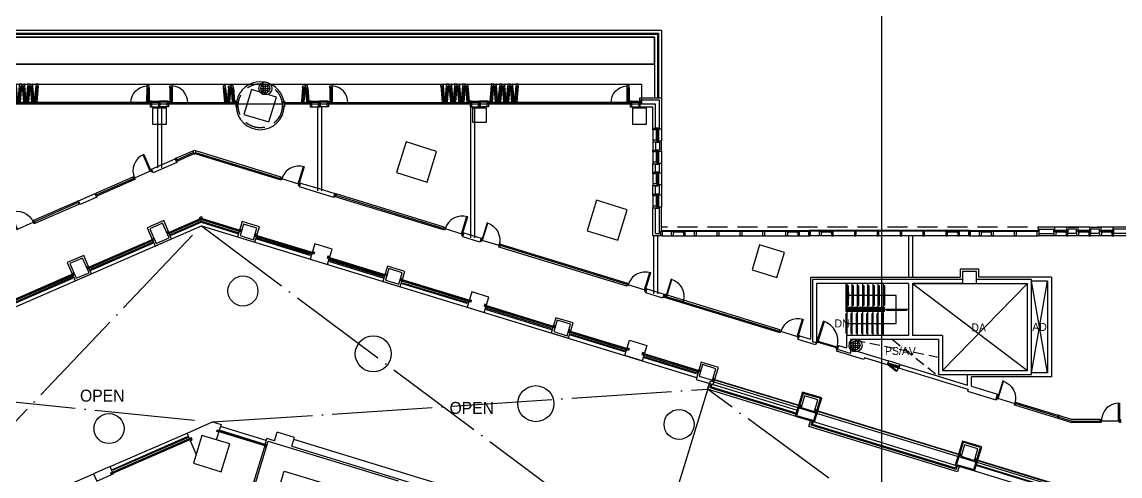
# Model space of a CAD drawing. Header units: millimetres. Extents: x -7448 to 427567, y 91657 to 341328.
# Drawn here: x 325300 to 380197, y 235021 to 257698 of the extents above; entities that cross this region are included whole.
import ezdxf
from ezdxf.enums import TextEntityAlignment as Align

# ---------------------------------------------------------------- set-up
doc = ezdxf.new("R2010")
doc.units = ezdxf.units.MM
doc.header["$LTSCALE"] = 500
doc.header["$MEASUREMENT"] = 0
for name, pattern in [('CEN-1', [24, 20, -2, 0, -2]), ('CONTINOUS', [0]), ('HIDDEN', [2, 1, -1]), ('HOON1', [3, 2, -1])]:
    doc.linetypes.add(name, pattern=pattern)
doc.layers.add('e-plan', color=9, linetype='CONTINUOUS')
doc.layers.add('e-room-box', color=7, linetype='CONTINUOUS')
doc.styles.add('돋움', font='Dotum.ttf')

# ---------------------------------------------------------------- blocks, each defined once
blk = doc.blocks.new('2F 코어')
at = {"layer": 'e-plan'}
for p, q in [((-80321, -30755), (-77500, -21527)), ((-77500, -21527), (-70997, -23515)), ((-78224, -27998), (-76703, -23025)), ((-76703, -23025), (-74217, -23785))]:
    blk.add_line(p, q, dxfattribs=at)
blk = doc.blocks.new('2F 기둥 140514')
at = {"layer": 'e-plan', "ltscale": 0.5}
for points in [[(271903, 122550), (272603, 122550), (272603, 123350), (271903, 123350)], [(287903, 122650), (288603, 122650), (288603, 123350), (287903, 123350)], [(295903, 122550), (296603, 122550), (296603, 123350), (295903, 123350)], [(272091, 116595), (272733, 116874), (272414, 117607), (271772, 117328)], [(276281, 116984), (276951, 116780), (277126, 117354), (276457, 117558)], [(283549, 114762), (284218, 114558), (284394, 115132), (283724, 115336)], [(312403, 114600), (313103, 114600), (313103, 115200), (312403, 115200)], [(291965, 112190), (292634, 111985), (292809, 112559), (292140, 112763)], [(299232, 109968), (299902, 109763), (300077, 110337), (299408, 110541)], [(312330, 105963), (313000, 105758), (313175, 106332), (312506, 106537)]]:
    blk.add_lwpolyline(points, close=True, dxfattribs=at)
blk.add_lwpolyline([(305175, 108778), (304506, 108983), (304330, 108409), (305000, 108204), (305175, 108778)], dxfattribs=at)
blk = doc.blocks.new('A$C786028D1')
at = {"layer": 'e-plan', "linetype": 'ByBlock'}
for p, q in [((-77768, -3830), (-77768, -3788)), ((-77768, -3788), (-77726, -3788)), ((-77643, -4163), (-77643, -3663)), ((-77560, -3788), (-77518, -3788)), ((-77518, -3830), (-77518, -3788)), ((-77893, -3913), (-77393, -3913)), ((-77768, -4038), (-77768, -3996)), ((-77768, -4038), (-77726, -4038)), ((-77560, -4038), (-77518, -4038)), ((-77518, -4038), (-77518, -3996)), ((-48390, -16745), (-47890, -16745)), ((-48265, -16662), (-48265, -16620)), ((-48265, -16620), (-48222, -16620)), ((-48265, -16870), (-48265, -16828)), ((-48265, -16870), (-48222, -16870)), ((-48140, -16995), (-48140, -16495)), ((-48057, -16620), (-48015, -16620)), ((-48057, -16870), (-48015, -16870)), ((-48015, -16662), (-48015, -16620)), ((-48015, -16870), (-48015, -16828))]:
    blk.add_line(p, q, dxfattribs=at)
for centre in [(-77643, -3913), (-48140, -16745)]:
    blk.add_circle(centre, 325, dxfattribs=at)
at = {"layer": 'e-plan', "linetype": 'CONTINOUS'}
for centre in [(-77643, -3913), (-48140, -16745)]:
    blk.add_circle(centre, 225, dxfattribs=at)
at = {"layer": 'e-plan', "linetype": 'Continuous'}
for centre in [(-77643, -3913), (-48140, -16745)]:
    blk.add_circle(centre, 125, dxfattribs=at)
blk = doc.blocks.new('A$C6B9375F1')
at = {"layer": 'e-plan'}
blk.add_lwpolyline([(-30, 195), (-30, 155), (10, 155), (10, -80), (-70, -80), (-70, 155), (-30, 155)], dxfattribs=at)
blk = doc.blocks.new('syswin520')
at = {"layer": 'e-plan', "ltscale": 0.5}
for p, q in [((470, 0), (50, 0)), ((470, -50), (50, -50))]:
    blk.add_line(p, q, dxfattribs=at)
for points in [[(0, -50), (50, -50), (50, 0), (0, 0)], [(470, -50), (520, -50), (520, 0), (470, 0)]]:
    blk.add_lwpolyline(points, close=True, dxfattribs=at)
blk = doc.blocks.new('A$C7E1651D2')
at = {"layer": 'e-plan'}
for p, q in [((8030, 195), (30, 195)), ((8030, 155), (30, 155))]:
    blk.add_line(p, q, dxfattribs=at)
at = {"layer": 'e-plan', "ltscale": 0.5}
blk.add_line((8030, -80), (30, -80), dxfattribs=at)
at = {"layer": 'e-plan', "ltscale": 0.5, "xscale": -1}
for p in [(0, 0), (1143, 0), (2286, 0), (3429, 0), (4571, 0), (5714, 0), (6857, 0), (7457, 0), (8000, 0)]:
    blk.add_blockref('A$C6B9375F1', p, dxfattribs=at)
at = {"layer": 'e-plan', "ltscale": 0.5}
blk.add_blockref('A$C6B9375F1', (603, 0), dxfattribs=at)
at = {"layer": 'e-plan'}
for p in [(613, 155), (6927, 155)]:
    blk.add_blockref('syswin520', p, dxfattribs=at)
blk = doc.blocks.new('A$C66941DA5')
at = {"layer": 'e-plan'}
blk.add_line((-900, 0), (0, 0), dxfattribs=at)
blk.add_lwpolyline([(-900, 0), (-860, 0), (-860, -900), (-900, -900)], close=True, dxfattribs=at)
blk.add_arc((-900, 0), 900, 270, 360, dxfattribs=at)
blk = doc.blocks.new('A$C4EB37CB7')
at = {"layer": 'e-plan'}
for p, q in [((174, 730), (-5, 64)), ((231, 715), (53, 48)), ((289, 699), (111, 33))]:
    blk.add_line(p, q, dxfattribs=at)
for points in [[(199, 827), (315, 796), (289, 699), (174, 730), (199, 827)], [(-31, -33), (85, -64), (111, 33), (-5, 64), (-31, -33)]]:
    blk.add_lwpolyline(points, dxfattribs=at)
blk.add_circle((40, 0), 5, dxfattribs=at)
blk = doc.blocks.new('fasd600')
at = {"layer": 'e-plan'}
for p, q in [((35, 0), (565, 0)), ((50, -50), (550, -50)), ((50, -100), (550, -100))]:
    blk.add_line(p, q, dxfattribs=at)
at = {"layer": 'e-plan', "linetype": 'HIDDEN'}
blk.add_lwpolyline([(532, 185), (544, 147), (49, -37), (35, 0), (532, 185)], dxfattribs=at)
at = {"layer": 'e-plan'}
for points in [[(0, 0), (0, -100), (35, -100), (35, -100), (50, -100), (50, -50), (35, -50), (35, 0)], [(600, 0), (600, -100), (565, -100), (565, -100), (550, -100), (550, -50), (565, -50), (565, 0)]]:
    blk.add_lwpolyline(points, close=True, dxfattribs=at)
at = {"layer": 'e-plan', "linetype": 'HIDDEN'}
blk.add_arc((35, 0), 530, 0, 20.3876, dxfattribs=at)
blk = doc.blocks.new('fsd1100-100')
at = {"layer": 'e-plan'}
for p, q in [((1070, 0), (30, 0)), ((1055, -45), (45, -45))]:
    blk.add_line(p, q, dxfattribs=at)
blk.add_lwpolyline([(30, 1040), (70, 1040), (70, 1030), (70, 20), (70, 0), (30, 0)], close=True, dxfattribs=at)
for points in [[(0, 0), (0, -100), (45, -100), (45, -45), (30, -45), (30, 0), (0, 0)], [(1100, 0), (1100, -100), (1055, -100), (1055, -45), (1070, -45), (1070, 0), (1100, 0)]]:
    blk.add_lwpolyline(points, dxfattribs=at)
blk.add_arc((30, 0), 1040, 0, 90, dxfattribs=at)
blk = doc.blocks.new('A$C4E3B2CC5')
at = {"layer": 'e-plan'}
for p, q in [((-243, -799), (-107, -31)), ((-184, -810), (-48, -41)), ((-125, -820), (11, -52))]:
    blk.add_line(p, q, dxfattribs=at)
for points in [[(-90, 67), (28, 47), (11, -52), (-107, -31), (-90, 67)], [(-260, -898), (-142, -919), (-125, -820), (-243, -799), (-260, -898)]]:
    blk.add_lwpolyline(points, dxfattribs=at)
blk.add_circle((-40, 8), 5, dxfattribs=at)
blk = doc.blocks.new('W5')
at = {"layer": 'e-plan', "ltscale": 0.5}
for p, q in [((104167851, -30095204), (104167431, -30095204)), ((104167851, -30095244), (104167431, -30095244)), ((104167811, -30095479), (104167431, -30095479)), ((104167931, -30095264), (104174931, -30095264)), ((104167931, -30095279), (104174931, -30095279)), ((104175011, -30095204), (104175431, -30095204)), ((104175011, -30095244), (104175391, -30095244)), ((104175051, -30095479), (104175391, -30095479))]:
    blk.add_line(p, q, dxfattribs=at)
at = {"layer": 'e-plan'}
for p, q in [((104167931, -30095264), (104174931, -30095264)), ((104167931, -30095279), (104174931, -30095279))]:
    blk.add_line(p, q, dxfattribs=at)
at = {"layer": 'e-plan', "ltscale": 0.5}
for points in [[(104167431, -30095204), (104167431, -30095244), (104167471, -30095244), (104167471, -30095479), (104167391, -30095479), (104167391, -30095244), (104167431, -30095244)], [(104167851, -30095204), (104167851, -30095244), (104167891, -30095244), (104167891, -30095479), (104167811, -30095479), (104167811, -30095244), (104167851, -30095244)], [(104175011, -30095204), (104175011, -30095244), (104174971, -30095244), (104174971, -30095479), (104175051, -30095479), (104175051, -30095244), (104175011, -30095244)], [(104175431, -30095204), (104175431, -30095244), (104175471, -30095244), (104175471, -30095479), (104175391, -30095479), (104175391, -30095244), (104175431, -30095244)]]:
    blk.add_lwpolyline(points, dxfattribs=at)
for points in [[(104167891, -30095244), (104167851, -30095244), (104167851, -30095204), (104167891, -30095204)], [(104175011, -30095204), (104174971, -30095204), (104174971, -30095244), (104175011, -30095244)]]:
    blk.add_lwpolyline(points, close=True, dxfattribs=at)
at = {"layer": 'e-plan'}
for points in [[(104167891, -30095299), (104167931, -30095299), (104167931, -30095244), (104167891, -30095244)], [(104174971, -30095299), (104174931, -30095299), (104174931, -30095244), (104174971, -30095244)]]:
    blk.add_lwpolyline(points, close=True, dxfattribs=at)
blk.add_arc((104168009, -30095270), 842, 359.4897, 85.9144, dxfattribs=at)
for name, p, rotation in [('A$C4EB37CB7', (104167970, -30095280), 15), ('A$C4E3B2CC5', (104173718, -30095267), 184.9999999754224), ('A$C4E3B2CC5', (104174128, -30095267), 184.9999999754224), ('A$C4E3B2CC5', (104174538, -30095267), 184.9999999754224)]:
    blk.add_blockref(name, p, dxfattribs=dict(at, rotation=rotation))
at = {"layer": 'e-plan', "extrusion": (0, 0, -1), "zscale": -1, "rotation": 184.9999999754224}
for p in [(-104173670, -30095267), (-104174080, -30095267), (-104174490, -30095267), (-104174900, -30095267)]:
    blk.add_blockref('A$C4E3B2CC5', p, dxfattribs=at)
blk = doc.blocks.new('1~2F TC-140305')
at = {"layer": 'e-plan', "ltscale": 0.5}
blk.add_lwpolyline([(-77089, -4346), (-78332, -3966), (-78712, -5209), (-77469, -5589), (-77089, -4346)], dxfattribs=at)
for points in [[(-71079, -8118), (-69549, -8586), (-69081, -7056), (-70611, -6588)], [(-61554, -11030), (-60024, -11498), (-59556, -9968), (-61086, -9500)], [(-53313, -12975), (-52069, -13355), (-51689, -12112), (-52933, -11731)], [(-81236, -22632), (-79850, -23056), (-79426, -21670), (-80813, -21246)]]:
    blk.add_lwpolyline(points, close=True, dxfattribs=at)
for centre, radius in [((-78763, -14030), 750), ((-72247, -17172), 900), ((-64119, -19657), 900), ((-85460, -20900), 750), ((-56959, -20696), 750)]:
    blk.add_circle(centre, radius, dxfattribs=at)

msp = doc.modelspace()

# ---------------------------------------------------------------- linework, layer by layer
at = {"layer": 'e-plan'}
for p, q in [((169572, 257292), (357272, 257292)), ((169722, 257142), (357122, 257142)), ((169772, 257092), (357072, 257092)), ((296372, 256942), (356922, 256942)), ((356922, 256942), (356922, 253892)), ((357072, 257092), (357072, 253892)), ((357122, 257142), (357122, 253892)), ((357272, 257292), (357272, 253892)), ((332672, 253677), (335956, 253677)), ((332672, 253662), (335956, 253662)), ((338467, 253677), (339672, 253677)), ((338467, 253662), (339672, 253662)), ((357272, 253892), (356172, 253892)), ((357172, 253792), (356232, 253792)), ((356232, 253592), (356232, 253792)), ((357172, 252412), (357172, 253792)), ((332072, 253462), (332072, 250414)), ((332553, 253462), (332172, 253462)), ((332272, 253462), (332272, 250414)), ((339792, 253462), (340172, 253462)), ((340072, 253462), (340072, 249263)), ((340272, 253462), (340272, 249263)), ((347722, 253462), (347722, 246924)), ((347922, 253462), (347922, 246924)), ((356172, 253462), (356172, 253462)), ((356212, 253462), (356842, 253462)), ((356972, 253592), (356232, 253592)), ((356842, 252392), (356842, 253462)), ((356972, 252412), (356972, 253592)), ((356842, 252312), (356842, 251789)), ((356972, 252412), (357172, 252412)), ((357077, 252352), (357077, 251752)), ((357117, 252352), (357117, 251752)), ((357272, 252352), (357272, 251752)), ((356842, 251709), (356842, 251292)), ((356972, 251692), (356972, 251312)), ((356972, 251692), (357172, 251692)), ((357172, 251692), (357172, 251312)), ((333836, 251247), (333013, 250889)), ((333043, 250820), (333866, 251178)), ((333896, 251109), (333072, 250751)), ((338208, 249811), (333952, 251112)), ((333974, 251184), (338230, 249883)), ((338252, 249955), (333996, 251256)), ((356842, 251212), (356842, 250689)), ((356972, 251312), (357172, 251312)), ((357077, 251252), (357077, 250652)), ((357117, 251252), (357117, 250652)), ((357272, 251254), (357272, 250652)), ((356842, 250192), (356842, 250609)), ((356972, 250212), (356972, 250592)), ((356972, 250592), (357172, 250592)), ((357172, 250212), (357172, 250592)), ((330839, 249944), (329013, 249149)), ((329043, 249081), (330869, 249875)), ((330899, 249806), (329073, 249012)), ((356842, 250112), (356842, 249617)), ((356972, 250212), (357172, 250212)), ((357077, 250152), (357077, 249579)), ((357117, 250152), (357117, 249579)), ((357272, 250154), (357272, 249579)), ((356842, 249094), (356842, 249539)), ((356972, 249112), (356972, 249519)), ((356972, 249519), (357172, 249519)), ((357172, 249112), (357172, 249519)), ((325893, 247793), (328077, 248743)), ((346373, 247315), (340962, 248969)), ((340984, 249041), (346395, 247387)), ((346416, 247458), (341006, 249113)), ((356842, 249012), (356842, 248489)), ((356972, 249112), (357172, 249112)), ((357077, 249052), (357077, 248452)), ((357117, 249052), (357117, 248452)), ((357272, 249052), (357272, 248449)), ((328107, 248674), (325923, 247724)), ((325953, 247655), (328137, 248605)), ((356842, 247012), (356842, 248414)), ((356842, 247850), (356842, 248414)), ((356972, 247142), (356972, 248392)), ((356972, 248392), (357172, 248392)), ((357172, 247142), (357172, 248392)), ((332595, 247174), (334226, 247883)), ((332603, 247156), (334234, 247865)), ((332665, 247139), (334255, 247830)), ((332740, 247090), (334259, 247751)), ((332760, 247044), (334262, 247697)), ((334255, 247830), (336163, 247247)), ((334259, 247751), (336094, 247190)), ((334262, 247697), (336079, 247142)), ((336223, 247270), (334271, 247867)), ((336229, 247290), (334277, 247886)), ((324832, 243406), (334273, 247511)), ((332740, 247090), (332760, 247044)), ((334273, 247511), (359027, 239943)), ((336094, 247190), (336079, 247142)), ((336988, 247037), (339857, 246159)), ((336994, 247056), (339863, 246179)), ((356972, 247142), (357172, 247142)), ((357272, 247287), (364672, 247287)), ((357272, 247247), (364672, 247247)), ((372672, 247287), (373220, 247287)), ((372677, 247287), (376094, 247287)), ((372677, 247247), (376094, 247247)), ((376159, 247142), (376159, 247342)), ((376159, 247342), (376882, 247342)), ((376159, 247142), (376882, 247142)), ((376882, 247142), (376882, 247342)), ((377540, 247442), (376940, 247442)), ((377540, 247287), (376940, 247287)), ((377540, 247247), (376940, 247247)), ((377597, 247142), (377597, 247342)), ((378027, 247342), (377597, 247342)), ((378027, 247142), (377597, 247142)), ((378027, 247142), (378027, 247342)), ((378685, 247442), (378085, 247442)), ((378685, 247287), (378085, 247287)), ((378685, 247247), (378085, 247247)), ((379172, 247342), (378742, 247342)), ((378742, 247142), (378742, 247342)), ((379172, 247142), (378742, 247142)), ((379172, 247142), (379172, 247342)), ((379830, 247442), (379230, 247442)), ((379830, 247287), (379230, 247287)), ((379830, 247247), (379230, 247247)), ((380612, 247342), (379887, 247342)), ((379887, 247142), (379887, 247342)), ((380612, 247142), (379887, 247142)), ((328596, 245435), (331863, 246856)), ((328604, 245417), (331871, 246837)), ((328666, 245400), (331839, 246780)), ((337024, 246984), (339797, 246136)), ((337050, 246897), (337035, 246850)), ((339713, 246031), (337035, 246850)), ((339728, 246079), (337050, 246897)), ((355544, 244589), (349206, 246527)), ((349228, 246599), (355566, 244661)), ((357232, 247012), (356842, 247012)), ((356872, 247012), (356872, 244127)), ((357072, 247012), (357072, 244127)), ((357312, 247012), (364672, 247012)), ((369622, 247012), (369622, 244942)), ((369822, 247012), (369822, 244942)), ((372672, 247012), (376099, 247012)), ((376900, 247012), (376139, 247012)), ((377500, 247012), (376977, 247012)), ((378045, 247012), (377580, 247012)), ((378645, 247012), (378122, 247012)), ((379190, 247012), (378725, 247012)), ((379790, 247012), (379267, 247012)), ((380632, 247012), (379810, 247012)), ((339728, 246079), (339713, 246031)), ((340628, 245945), (343497, 245067)), ((349184, 246455), (355523, 244517)), ((340622, 245926), (343491, 245048)), ((340658, 245873), (343431, 245025)), ((327862, 245116), (324595, 243695)), ((327870, 245098), (324603, 243677)), ((324712, 243681), (327840, 245041)), ((369822, 244842), (364822, 244842)), ((364822, 244842), (364822, 241727)), ((372322, 244842), (369822, 244842)), ((375772, 244842), (373022, 244842)), ((375772, 240092), (375772, 244842)), ((347699, 243762), (344256, 244814)), ((347704, 243781), (344262, 244834)), ((344292, 244762), (347639, 243738)), ((369622, 244642), (365022, 244642)), ((365022, 244642), (365022, 241770)), ((366502, 243242), (366502, 244642)), ((366542, 243282), (366542, 244642)), ((366552, 243307), (366552, 244642)), ((366812, 243442), (366812, 244642)), ((367072, 243442), (367072, 244642)), ((367332, 243442), (367332, 244642)), ((367592, 243442), (367592, 244642)), ((367852, 243442), (367852, 244642)), ((368112, 243442), (368112, 244642)), ((368372, 243442), (368372, 244642)), ((369622, 244642), (369622, 242042)), ((369822, 244642), (369822, 242042)), ((369822, 244642), (375572, 244642)), ((375572, 240292), (375572, 244642)), ((375772, 240182), (376572, 244752)), ((376572, 240182), (375772, 244752)), ((363152, 242185), (357416, 243939)), ((357438, 244010), (363174, 242257)), ((363196, 242329), (357460, 244082)), ((348464, 243528), (351906, 242475)), ((348470, 243547), (351912, 242495)), ((348500, 243475), (351847, 242452)), ((368422, 243242), (366502, 243242)), ((368382, 243282), (366542, 243282)), ((368422, 243442), (366552, 243442)), ((368382, 243402), (366552, 243402)), ((368372, 243377), (366552, 243377)), ((368372, 243307), (366552, 243307)), ((366552, 242042), (366552, 243242)), ((366812, 243377), (366812, 243402)), ((366812, 243282), (366812, 243307)), ((366812, 242042), (366812, 243242)), ((367072, 243377), (367072, 243402)), ((367072, 243282), (367072, 243307)), ((367072, 242042), (367072, 243242)), ((367332, 243377), (367332, 243402)), ((367332, 243282), (367332, 243307)), ((367332, 242042), (367332, 243242)), ((367592, 243377), (367592, 243402)), ((367592, 243282), (367592, 243307)), ((367592, 242042), (367592, 243242)), ((367852, 243377), (367852, 243402)), ((367852, 243282), (367852, 243307)), ((367852, 242042), (367852, 243242)), ((368112, 243377), (368112, 243402)), ((368112, 243282), (368112, 243307)), ((368112, 242042), (368112, 243242)), ((368372, 243377), (368372, 243402)), ((368372, 243307), (368372, 243377)), ((368382, 243342), (368372, 243342)), ((368372, 243282), (368372, 243307)), ((368372, 242042), (368372, 243242)), ((368382, 243282), (368382, 243402)), ((368422, 243242), (368422, 243442)), ((369622, 243342), (368422, 243342)), ((355588, 241350), (352671, 242242)), ((355594, 241369), (352677, 242261)), ((352708, 242189), (355529, 241326)), ((364993, 241674), (364822, 241727)), ((365022, 241770), (364993, 241674)), ((369622, 242042), (366522, 242042)), ((366522, 242042), (366522, 241416)), ((371122, 241842), (366722, 241842)), ((366722, 241842), (366722, 241146)), ((371322, 242042), (369822, 242042)), ((371122, 241842), (371122, 240092)), ((371322, 242042), (371322, 240292)), ((355459, 241269), (355444, 241221)), ((359174, 240254), (356353, 241116)), ((359180, 240273), (356359, 241135)), ((356389, 241063), (359115, 240230)), ((366122, 241538), (366064, 241347)), ((366722, 241146), (366064, 241347)), ((366122, 241538), (366522, 241416)), ((366722, 241355), (368624, 240774)), ((356415, 240977), (356401, 240929)), ((368624, 240774), (368565, 240582)), ((369198, 240598), (368624, 240774)), ((369198, 240598), (369139, 240407)), ((369198, 240598), (372572, 239566)), ((371122, 240092), (375772, 240092)), ((371322, 240292), (375572, 240292)), ((372572, 239566), (372572, 240092)), ((372772, 239505), (372772, 239982)), ((359859, 239584), (364048, 238304)), ((364214, 238504), (359881, 239828)), ((364219, 238523), (359887, 239847)), ((372772, 239505), (374070, 239108)), ((372214, 236058), (364979, 238270)), ((372219, 236077), (364984, 238289)), ((374968, 238556), (377794, 237692)), ((377096, 237984), (374990, 238628)), ((375012, 238699), (377816, 237842)), ((364916, 237724), (371960, 235571)), ((377154, 237966), (377805, 237767)), ((377805, 237767), (379202, 237767)), ((379202, 237842), (377816, 237842)), ((329708, 235494), (333560, 237169)), ((335097, 237261), (337489, 236532)), ((335103, 237280), (337495, 236551)), ((337458, 236603), (335163, 237304)), ((337517, 236795), (335222, 237496)), ((379202, 237692), (377794, 237692)), ((329798, 235162), (333741, 236877)), ((329806, 235144), (333749, 236859)), ((329828, 235219), (333679, 236894)), ((352184, 232781), (338891, 236845)), ((337458, 236603), (337554, 236574)), ((372979, 235824), (378490, 234139)), ((372985, 235843), (378496, 234158)), ((377819, 234067), (372997, 235541)), ((373011, 235589), (377827, 234117)), ((324298, 233142), (328883, 235135)), ((372916, 235278), (377778, 233792))]:
    msp.add_line(p, q, dxfattribs=at)
at = {"layer": 'e-plan', "ltscale": 0.5}
for p, q in [((356922, 255592), (301422, 255592)), ((332592, 253737), (332172, 253737)), ((332592, 253697), (332172, 253697)), ((339752, 253737), (340172, 253737)), ((339752, 253697), (340172, 253697)), ((356172, 253892), (356172, 253757)), ((339168, 249465), (339227, 249656)), ((340029, 249202), (339168, 249465)), ((339227, 249656), (340088, 249393)), ((340088, 249393), (340948, 249130)), ((340890, 248939), (340029, 249202)), ((340948, 249130), (340890, 248939)), ((376772, 244952), (376772, 239982)), ((376772, 244952), (376772, 239982)), ((372322, 244642), (369822, 244642)), ((369822, 244642), (375572, 240292)), ((375572, 244642), (371322, 240292)), ((376572, 244752), (375772, 244752)), ((376572, 244752), (376572, 240182)), ((376572, 244752), (376572, 240182)), ((364113, 241839), (364171, 242030)), ((364973, 241576), (364113, 241839)), ((364171, 242030), (364722, 241862)), ((365003, 241672), (364973, 241576)), ((366054, 241350), (366025, 241254)), ((367394, 240836), (366025, 241254)), ((367423, 240931), (367394, 240836)), ((368565, 240582), (367423, 240931)), ((376772, 239982), (372772, 239982)), ((376572, 240182), (375772, 240182)), ((337928, 236773), (338060, 237204)), ((338921, 236940), (338060, 237204)), ((337458, 236603), (337546, 236890)), ((337928, 236773), (337546, 236890)), ((338789, 236510), (338921, 236940)), ((338789, 236510), (352082, 232446))]:
    msp.add_line(p, q, dxfattribs=at)
at = {"layer": 'e-plan', "linetype": 'CEN-1', "ltscale": 0.5}
for p, q in [((317972, 230391), (334273, 247511)), ((334273, 247511), (356098, 231218)), ((317011, 239515), (334829, 237721)), ((334829, 237721), (359580, 239356))]:
    msp.add_line(p, q, dxfattribs=at)
at = {"layer": 'e-plan', "linetype": 'HOON1'}
msp.add_line((404072, 247442), (357272, 247442), dxfattribs=at)
at = {"layer": 'e-plan', "linetype": 'HOON1', "ltscale": 0.5}
for p, q in [((371122, 240942), (366722, 241842)), ((368822, 241842), (371122, 240010))]:
    msp.add_line(p, q, dxfattribs=at)
at = {"layer": 'e-plan'}
for points in [[(301422, 255592), (356922, 255592), (356922, 256942), (296372, 256942), (169922, 256942), (169922, 255592), (200272, 255592), (200272, 249942), (212772, 249942), (212772, 249742), (288917, 249742), (288917, 249942), (301422, 249942)], [(304382, 254592), (356272, 254592), (356272, 253592), (304382, 253592)], [(332632, 253697), (332592, 253697), (332592, 253737), (332632, 253737)], [(332632, 253642), (332672, 253642), (332672, 253697), (332632, 253697)], [(335996, 253642), (335956, 253642), (335956, 253697), (335996, 253697)], [(335996, 253697), (336036, 253697), (336036, 253737), (335996, 253737)], [(338427, 253697), (338387, 253697), (338387, 253737), (338427, 253737)], [(338427, 253642), (338467, 253642), (338467, 253697), (338427, 253697)], [(339712, 253642), (339672, 253642), (339672, 253697), (339712, 253697)], [(339712, 253697), (339752, 253697), (339752, 253737), (339712, 253737)], [(333013, 250889), (332958, 250865), (333017, 250727), (333072, 250751)], [(331720, 250326), (331775, 250350), (331834, 250213), (331779, 250189)], [(330839, 249944), (330894, 249968), (330954, 249830), (330899, 249806)], [(338252, 249955), (338309, 249937), (338265, 249794), (338208, 249811)], [(339170, 249674), (339227, 249656), (339183, 249513), (339126, 249531)], [(328132, 248767), (328077, 248743), (328137, 248605), (328192, 248629)], [(328958, 249125), (329013, 249149), (329073, 249012), (329018, 248988)], [(340948, 249130), (341006, 249113), (340962, 248969), (340904, 248987)], [(325893, 247793), (325838, 247769), (325898, 247631), (325953, 247655)], [(331959, 246505), (332784, 246864), (332385, 247781), (331560, 247422)], [(336310, 247725), (336076, 246960), (336936, 246697), (337170, 247462), (336310, 247725)], [(332547, 247159), (332547, 247159), (332559, 247131), (332559, 247131), (332573, 247099), (332665, 247139), (332651, 247171), (332605, 247151), (332593, 247179), (332639, 247198), (332625, 247231), (332533, 247191)], [(336278, 247280), (336278, 247280), (336269, 247251), (336269, 247251), (336259, 247218), (336163, 247247), (336174, 247280), (336222, 247266), (336230, 247294), (336182, 247309), (336193, 247342), (336288, 247313)], [(336948, 247075), (336948, 247075), (336939, 247046), (336939, 247046), (336929, 247013), (337024, 246984), (337034, 247017), (336987, 247032), (336995, 247060), (337043, 247046), (337053, 247079), (336958, 247109)], [(346416, 247458), (346474, 247441), (346430, 247297), (346373, 247315)], [(347334, 247178), (347392, 247160), (347348, 247017), (347291, 247034)], [(331843, 246645), (331823, 246691), (328741, 245351), (328761, 245305)], [(331905, 246879), (331905, 246879), (331917, 246852), (331917, 246852), (331931, 246820), (331839, 246780), (331825, 246812), (331871, 246832), (331859, 246860), (331813, 246840), (331799, 246872), (331891, 246912)], [(339944, 246614), (339710, 245849), (340570, 245586), (340804, 246351), (339944, 246614)], [(348310, 246880), (348253, 246897), (348209, 246754), (348266, 246736)], [(349228, 246599), (349171, 246616), (349127, 246473), (349184, 246455)], [(327960, 244766), (328785, 245125), (328386, 246042), (327561, 245683)], [(339912, 246169), (339912, 246169), (339903, 246140), (339903, 246140), (339893, 246107), (339797, 246136), (339808, 246169), (339855, 246155), (339864, 246183), (339816, 246198), (339827, 246231), (339922, 246202)], [(340581, 245964), (340581, 245964), (340573, 245935), (340573, 245935), (340562, 245902), (340658, 245873), (340668, 245906), (340621, 245921), (340629, 245949), (340677, 245935), (340687, 245968), (340592, 245998)], [(328012, 244898), (328654, 245177), (328335, 245910), (327693, 245631)], [(328548, 245420), (328548, 245420), (328560, 245392), (328560, 245392), (328574, 245360), (328666, 245400), (328652, 245432), (328606, 245412), (328594, 245440), (328640, 245460), (328626, 245492), (328534, 245452)], [(340684, 245786), (340669, 245739), (343347, 244920), (343362, 244968)], [(343578, 245503), (343344, 244738), (344204, 244475), (344438, 245240), (343578, 245503)], [(327844, 244907), (327824, 244952), (324742, 243612), (324762, 243566)], [(327906, 245141), (327906, 245141), (327918, 245113), (327918, 245113), (327932, 245081), (327840, 245041), (327826, 245073), (327872, 245093), (327860, 245121), (327814, 245101), (327800, 245133), (327892, 245173)], [(343546, 245058), (343546, 245058), (343537, 245029), (343537, 245029), (343527, 244996), (343431, 245025), (343442, 245059), (343490, 245044), (343498, 245073), (343450, 245087), (343461, 245121), (343556, 245091)], [(344216, 244853), (344216, 244853), (344207, 244825), (344207, 244825), (344197, 244791), (344292, 244762), (344302, 244795), (344255, 244810), (344263, 244839), (344311, 244824), (344321, 244858), (344226, 244887)], [(347569, 243681), (347555, 243633), (344303, 244628), (344318, 244675)], [(355566, 244661), (355624, 244643), (355580, 244500), (355523, 244518)], [(356484, 244380), (356542, 244363), (356498, 244219), (356441, 244237)], [(347785, 244217), (347551, 243452), (348412, 243188), (348646, 243953), (347785, 244217)], [(347754, 243771), (347754, 243771), (347745, 243743), (347745, 243743), (347735, 243709), (347639, 243738), (347649, 243772), (347697, 243757), (347706, 243786), (347658, 243801), (347668, 243834), (347764, 243805)], [(357403, 244100), (357460, 244082), (357416, 243939), (357359, 243956)], [(348423, 243567), (348423, 243567), (348414, 243538), (348414, 243538), (348404, 243505), (348500, 243475), (348510, 243509), (348462, 243523), (348471, 243552), (348519, 243537), (348529, 243571), (348433, 243600)], [(348526, 243389), (348511, 243341), (351763, 242347), (351777, 242395)], [(351993, 242930), (351759, 242165), (352620, 241902), (352854, 242667), (351993, 242930)], [(351962, 242485), (351962, 242485), (351953, 242456), (351953, 242456), (351943, 242423), (351847, 242452), (351857, 242486), (351905, 242471), (351914, 242500), (351866, 242514), (351876, 242548), (351972, 242519)], [(352631, 242280), (352631, 242280), (352622, 242252), (352622, 242252), (352612, 242218), (352708, 242189), (352718, 242223), (352670, 242237), (352679, 242266), (352727, 242251), (352737, 242285), (352641, 242314)], [(363196, 242329), (363253, 242311), (363209, 242168), (363152, 242185)], [(356536, 241541), (356302, 240776), (355441, 241039), (355675, 241805), (356536, 241541)], [(364171, 242030), (364114, 242048), (364070, 241904), (364127, 241887)], [(355643, 241359), (355643, 241359), (355635, 241331), (355635, 241331), (355624, 241297), (355529, 241326), (355539, 241360), (355587, 241345), (355595, 241374), (355548, 241388), (355558, 241422), (355654, 241393)], [(356313, 241155), (356313, 241155), (356304, 241126), (356304, 241126), (356294, 241092), (356389, 241063), (356400, 241097), (356352, 241111), (356361, 241140), (356408, 241125), (356419, 241159), (356323, 241188)], [(359261, 240708), (358998, 239847), (359859, 239584), (360122, 240445), (359261, 240708)], [(359229, 240263), (359229, 240263), (359221, 240234), (359221, 240234), (359210, 240201), (359115, 240230), (359125, 240263), (359173, 240249), (359182, 240277), (359134, 240292), (359144, 240326), (359240, 240296)], [(359840, 239867), (359840, 239867), (359832, 239838), (359832, 239838), (359821, 239805), (359917, 239776), (359927, 239809), (359880, 239824), (359888, 239853), (359936, 239838), (359946, 239871), (359851, 239901)], [(359840, 239867), (359840, 239867), (359832, 239838), (359832, 239838), (359821, 239805), (359917, 239776), (359927, 239809), (359879, 239824), (359888, 239852), (359936, 239838), (359946, 239871), (359851, 239900)], [(364326, 239212), (363960, 238017), (364916, 237724), (365282, 238920)], [(364359, 239150), (364023, 238050), (364883, 237787), (365219, 238886), (364359, 239150)], [(374094, 238980), (374036, 238998), (373992, 238854), (374050, 238837)], [(364269, 238513), (364269, 238513), (364260, 238484), (364260, 238484), (364250, 238451), (364154, 238480), (364164, 238514), (364212, 238499), (364221, 238528), (364173, 238542), (364183, 238576), (364279, 238547)], [(364938, 238309), (364938, 238309), (364929, 238280), (364929, 238280), (364919, 238246), (365015, 238217), (365025, 238251), (364977, 238265), (364986, 238294), (365034, 238279), (365044, 238313), (364948, 238342)], [(375012, 238699), (374954, 238717), (374910, 238573), (374968, 238556)], [(377176, 238038), (377118, 238055), (377074, 237912), (377132, 237894)], [(379202, 237842), (379262, 237842), (379262, 237692), (379202, 237692)], [(380162, 237842), (380222, 237842), (380222, 237692), (380162, 237692)], [(335048, 237272), (335048, 237272), (335057, 237301), (335057, 237301), (335068, 237334), (335163, 237305), (335153, 237271), (335105, 237286), (335096, 237257), (335144, 237243), (335134, 237209), (335038, 237239)], [(333584, 236989), (333604, 236943), (329844, 235308), (329824, 235354), (333584, 236989)], [(333797, 236874), (333797, 236874), (333785, 236902), (333785, 236902), (333771, 236934), (333679, 236894), (333693, 236862), (333739, 236882), (333751, 236854), (333705, 236834), (333719, 236802), (333811, 236842)], [(372326, 236766), (371960, 235571), (372916, 235278), (373282, 236474)], [(372359, 236704), (372023, 235604), (372883, 235341), (373219, 236441), (372359, 236704)], [(337535, 236513), (337535, 236513), (337544, 236541), (337544, 236541), (337554, 236575), (337458, 236604), (337448, 236570), (337496, 236556), (337487, 236527), (337439, 236542), (337429, 236508), (337525, 236479)], [(372269, 236067), (372269, 236067), (372260, 236039), (372260, 236039), (372250, 236005), (372154, 236034), (372164, 236068), (372212, 236053), (372221, 236082), (372173, 236096), (372183, 236130), (372279, 236101)], [(372938, 235863), (372938, 235863), (372929, 235834), (372929, 235834), (372919, 235800), (373015, 235771), (373025, 235805), (372977, 235819), (372986, 235848), (373034, 235833), (373044, 235867), (372948, 235896)], [(329042, 234769), (329868, 235127), (329708, 235494), (328883, 235135)], [(329762, 235120), (329762, 235120), (329750, 235147), (329750, 235147), (329736, 235179), (329828, 235219), (329842, 235187), (329796, 235167), (329808, 235140), (329854, 235159), (329868, 235127), (329776, 235087)]]:
    msp.add_lwpolyline(points, close=True, dxfattribs=at)
for points in [[(332592, 253737), (332592, 253697), (332632, 253697), (332633, 253462), (332553, 253462), (332552, 253697), (332592, 253697)], [(336036, 253737), (336036, 253697), (335996, 253697), (335996, 253462), (336076, 253462), (336077, 253697), (336036, 253697)], [(338387, 253737), (338387, 253697), (338427, 253697), (338427, 253462), (338347, 253462), (338347, 253697), (338387, 253697)], [(339752, 253737), (339752, 253697), (339712, 253697), (339712, 253462), (339792, 253462), (339792, 253697), (339752, 253697)], [(340172, 253737), (340172, 253697), (340132, 253697), (340132, 253462), (340212, 253462), (340212, 253697), (340172, 253697)], [(357272, 253892), (357272, 252352), (357137, 252352)], [(357137, 251252), (357272, 251252), (357272, 251752), (357137, 251752)], [(333914, 251281), (333836, 251247), (333896, 251109), (333923, 251121), (333952, 251112), (333996, 251256), (333914, 251281)], [(357137, 250652), (357272, 250652), (357272, 250152), (357137, 250152)], [(357137, 249579), (357272, 249579), (357272, 249052), (357137, 249052)], [(357272, 247307), (357272, 248452), (357137, 248452)], [(376940, 247287), (376940, 247442), (376099, 247442), (376099, 247287)], [(377540, 247287), (377540, 247442), (378085, 247442), (378085, 247287)], [(378685, 247287), (378685, 247442), (379230, 247442), (379230, 247287)], [(380672, 247287), (380672, 247442), (379830, 247442), (379830, 247287)], [(376772, 244952), (373132, 244952), (373132, 245352), (372212, 245352), (372212, 244942), (364722, 244942), (364722, 241862)], [(356484, 244380), (356441, 244237)], [(366552, 244542), (366602, 244542), (366602, 243542), (366552, 243542)], [(366812, 244542), (366862, 244542), (366862, 243542), (366812, 243542)], [(367072, 244542), (367122, 244542), (367122, 243542), (367072, 243542)], [(367332, 244542), (367382, 244542), (367382, 243542), (367332, 243542)], [(367592, 244542), (367642, 244542), (367642, 243542), (367592, 243542)], [(367852, 244542), (367902, 244542), (367902, 243542), (367852, 243542)], [(368112, 244542), (368162, 244542), (368162, 243542), (368112, 243542)], [(368372, 244542), (368422, 244542), (368422, 243542), (368372, 243542)], [(366597, 244042), (366663, 244158), (366629, 244177), (366552, 244042), (366629, 243903), (366663, 243926), (366597, 244042)], [(366552, 242642), (368997, 242642), (368997, 244042), (366552, 244042)], [(369522, 243342), (369522, 243292), (368522, 243292), (368522, 243342)], [(366552, 242142), (366502, 242142), (366502, 243142), (366552, 243142)], [(366812, 242142), (366762, 242142), (366762, 243142), (366812, 243142)], [(367072, 242142), (367022, 242142), (367022, 243142), (367072, 243142)], [(367332, 242142), (367282, 242142), (367282, 243142), (367332, 243142)], [(367592, 242142), (367542, 242142), (367542, 243142), (367592, 243142)], [(367852, 242142), (367802, 242142), (367802, 243142), (367852, 243142)], [(368112, 242142), (368062, 242142), (368062, 243142), (368112, 243142)], [(368372, 242142), (368322, 242142), (368322, 243142), (368372, 243142)], [(355444, 241221), (352719, 242055), (352733, 242102), (355459, 241269)], [(356415, 240977), (359045, 240173), (359030, 240125), (356401, 240929)], [(388922, 224392), (378255, 224392), (356992, 230893), (359721, 239783), (379645, 233692), (388922, 233692), (388922, 224392)], [(363960, 238017), (359580, 239356), (359667, 239643)], [(363989, 238112), (359704, 239422), (359763, 239614)], [(364004, 238160), (359767, 239455), (359811, 239599)], [(372601, 239348), (372572, 239253), (373982, 238822), (374070, 239108)], [(334016, 236119), (333560, 237169), (334829, 237721), (335251, 237592), (335017, 236827)], [(372151, 235512), (372064, 235225), (364637, 237496), (364725, 237783)], [(372056, 235542), (371997, 235350), (364762, 237562), (364821, 237753)], [(372008, 235556), (371964, 235413), (364825, 237595), (364869, 237739)], [(337458, 236603), (335347, 229699), (333817, 230167), (334174, 231333), (332625, 231807), (332151, 230258), (332553, 230135), (332079, 228586), (330176, 229167), (329369, 226528), (326940, 227271), (325317, 221963)]]:
    msp.add_lwpolyline(points, dxfattribs=at)
at = {"layer": 'e-plan', "ltscale": 0.5}
for points in [[(333037, 250681), (331854, 250167), (331775, 250350), (332958, 250865), (333037, 250681)], [(329037, 248942), (328212, 248583), (328132, 248767), (328958, 249125), (329037, 248942)], [(372601, 239348), (369139, 240407)]]:
    msp.add_lwpolyline(points, dxfattribs=at)
at = {"layer": 'e-plan'}
msp.add_lwpolyline([(334177, 247884, 0.052197), (334179, 247868), (334224, 247888), (334236, 247860), (334190, 247841, 0.55691), (334318, 247848), (334270, 247862), (334279, 247891), (334327, 247876, 0.023762), (334327, 247884, 1)], format="xyb", close=True, dxfattribs=at)
at = {"layer": 'e-plan', "ltscale": 0.5}
for points in [[(347392, 247160), (348253, 246897), (348194, 246706), (347333, 246969), (347392, 247160)], [(356542, 244363), (357403, 244100), (357344, 243908), (356483, 244171), (356542, 244363)]]:
    msp.add_lwpolyline(points, close=True, dxfattribs=at)
at = {"layer": 'e-plan', "linetype": 'CEN-1', "ltscale": 0.5}
msp.add_lwpolyline([(380172, 224292), (359580, 239356)], dxfattribs=at)
at = {"layer": 'e-plan', "linetype": 'HOON1'}
msp.add_circle((337212, 253514), 1100, dxfattribs=at)
at = {"layer": 'e-plan'}
msp.add_circle((366552, 242642), 50, dxfattribs=at)
for centre, radius, start, end in [((332750, 253669), 842, 359.4897, 85.9144), ((337212, 253514), 1200, 11.6673, 168.3325), ((337212, 253514), 1200, 181.5436, 358.4563)]:
    msp.add_arc(centre, radius, start, end, dxfattribs=at)
at = {"layer": 'e-plan', "ltscale": 0.5}
msp.add_arc((337856, 253665), 899, 102.5499, 102.5709, dxfattribs=at)
at = {"layer": 'e-room-box'}
msp.add_line((368264, 263030), (368264, 226601), dxfattribs=at)

# ---------------------------------------------------------------- block references
at = {"layer": 'e-plan'}
for name, p in [('A$C786028D1', (415112, 258292)), ('1~2F TC-140305', (415112, 258292)), ('W5', (-103827259, 30348941)), ('2F 기둥 140514', (59920, 130042)), ('A$C6B9375F1', (357302, 247092)), ('A$C6B9375F1', (357845, 247092)), ('syswin520', (357855, 247247)), ('A$C6B9375F1', (358988, 247092)), ('A$C6B9375F1', (360131, 247092)), ('A$C6B9375F1', (361274, 247092)), ('A$C6B9375F1', (362416, 247092)), ('A$C6B9375F1', (363559, 247092)), ('syswin520', (363569, 247247)), ('A$C7E1651D2', (364642, 247092)), ('A$C6B9375F1', (364702, 247092)), ('A$C6B9375F1', (372702, 247092)), ('A$C6B9375F1', (373245, 247092)), ('syswin520', (373255, 247247)), ('A$C6B9375F1', (373845, 247092)), ('A$C6B9375F1', (374988, 247092)), ('A$C6B9375F1', (376129, 247092)), ('A$C6B9375F1', (376970, 247092)), ('syswin520', (376980, 247247)), ('A$C6B9375F1', (378115, 247092)), ('syswin520', (378125, 247247)), ('A$C6B9375F1', (379260, 247092)), ('syswin520', (379270, 247247)), ('2F 코어', (415112, 258292))]:
    msp.add_blockref(name, p, dxfattribs=at)
at = {"layer": 'e-plan', "xscale": -1}
for name, p in [('W5', (104499603, 30348941)), ('W5', (104523603, 30348941)), ('A$C6B9375F1', (377510, 247092)), ('A$C6B9375F1', (378655, 247092)), ('A$C6B9375F1', (379800, 247092))]:
    msp.add_blockref(name, p, dxfattribs=at)
at = {"layer": 'e-plan'}
for name, p, rotation in [('A$C4EB37CB7', (332712, 253659), 15), ('A$C6B9375F1', (356922, 252322), 270), ('syswin520', (357077, 252312), 270), ('A$C66941DA5', (330924, 249899), 203.4999999072282), ('A$C6B9375F1', (356922, 251222), 270), ('syswin520', (357077, 251212), 270), ('A$C66941DA5', (338287, 249865), 163.0000008390263), ('A$C6B9375F1', (356922, 250122), 270), ('syswin520', (357077, 250112), 270), ('A$C6B9375F1', (356922, 249022), 270), ('syswin520', (357077, 249012), 270), ('A$C66941DA5', (346452, 247369), 163.0000010431433), ('A$C66941DA5', (355602, 244572), 162.9987716761801), ('A$C66941DA5', (363231, 242239), 163.0000012472602), ('fsd1100-100', (365032, 241767), 343.0000010730169), ('A$C66941DA5', (379262, 237767), 180.0000002134434)]:
    msp.add_blockref(name, p, dxfattribs=dict(at, rotation=rotation))
at = {"layer": 'e-plan', "extrusion": (0, 0, -1), "zscale": -1, "rotation": 9.999999999999998}
for p in [(-335524, 253663), (-335918, 253663), (-339633, 253663)]:
    msp.add_blockref('A$C4EB37CB7', p, dxfattribs=at)
at = {"layer": 'e-plan', "extrusion": (0, 0, -1), "xscale": -1, "zscale": -1, "rotation": 350.0000000000001}
for p in [(-335573, 253663), (-339289, 253663)]:
    msp.add_blockref('A$C4EB37CB7', p, dxfattribs=at)
at = {"layer": 'e-plan', "xscale": -1}
for name, p, rotation in [('A$C6B9375F1', (356922, 251782), 270), ('A$C6B9375F1', (356922, 250682), 270), ('A$C6B9375F1', (356922, 249609), 270), ('A$C66941DA5', (325868, 247700), 203.4999999072282), ('A$C6B9375F1', (356922, 248482), 270), ('A$C66941DA5', (349149, 246545), 163.0000012472603), ('A$C66941DA5', (358356, 243730), 163.0000008390263), ('fasd600', (368565, 240582), 163.000001069611), ('A$C66941DA5', (374932, 238645), 163.0002517337338)]:
    msp.add_blockref(name, p, dxfattribs=dict(at, rotation=rotation))
at = {"layer": 'e-plan', "extrusion": (0, 0, -1), "zscale": -1}
for p in [(-358385, 247092), (-364099, 247092)]:
    msp.add_blockref('A$C6B9375F1', p, dxfattribs=at)

# ---------------------------------------------------------------- texts
at = {"layer": 'e-plan', "lineweight": 0, "style": '돋움'}
for s, p in [('DN', (366302, 242642)), ('AD', (376172, 242467)), ('PS/AV', (369217, 241267))]:
    msp.add_text(s, height=400, dxfattribs=at).set_placement(p, align=Align.MIDDLE_CENTER)
msp.add_text('DA', height=400, dxfattribs=at).set_placement((373129, 242442), align=Align.MIDDLE)
at = {"layer": 'e-plan', "style": '돋움'}
for p in [(330426, 238735), (348900, 238121)]:
    msp.add_text('OPEN', height=600, dxfattribs=at).set_placement(p, align=Align.RIGHT)

doc.saveas('drawing.dxf')
